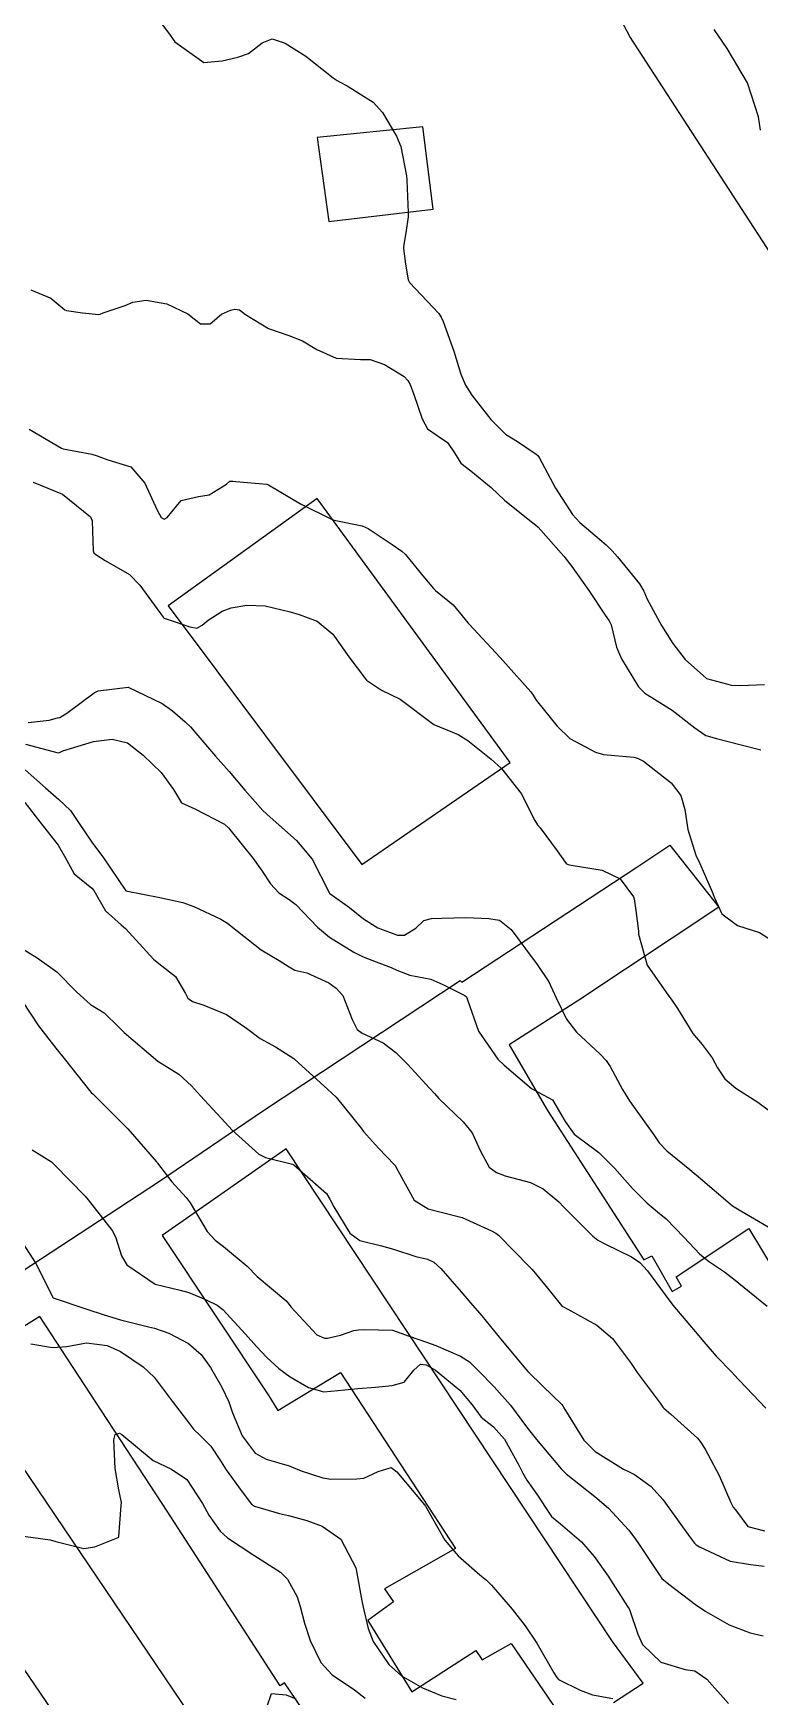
# Model space of a CAD drawing. Header units: metres. Extents: x 292545 to 299085, y 7450245 to 7463078.
# Drawn here: x 298304.8 to 298347.5, y 7451416.5 to 7451514.4 of the extents above; entities that cross this region are included whole.
import ezdxf

# ---------------------------------------------------------------- set-up
doc = ezdxf.new("R2010")
doc.units = ezdxf.units.M
for name, color, linetype in [('Curvas de Nivel 1m', 11, 'Continuous'), ('Curvas de Nivel 5m', 15, 'Continuous'), ('Edificações', 30, 'Continuous'), ('Hidrografia', 140, 'Continuous'), ('Vias Primárias', 230, 'Continuous')]:
    doc.layers.add(name, color=color, linetype=linetype)

msp = doc.modelspace()

# ---------------------------------------------------------------- linework, layer by layer
at = {"layer": 'Curvas de Nivel 1m', "flags": 128}
for points, elevation in [([(298312.179, 7451515.194), (298312.857, 7451514.269), (298313.145, 7451513.867), (298314.835, 7451512.665), (298315.91, 7451512.766), (298316.84, 7451512.972), (298317.471, 7451513.193), (298318.271, 7451513.809), (298318.855, 7451514.05), (298319.633, 7451513.792), (298320.842, 7451513.023), (298322.451, 7451511.756), (298322.673, 7451511.604), (298322.821, 7451511.529), (298323.274, 7451511.29), (298324.809, 7451510.315), (298325.353, 7451509.724), (298326.179, 7451508.319), (298326.419, 7451507.714), (298326.756, 7451505.981), (298326.781, 7451505.738), (298326.783, 7451505.71), (298326.852, 7451503.827), (298326.861, 7451503.708), (298326.865, 7451503.573), (298326.717, 7451502.634), (298326.589, 7451501.826), (298326.587, 7451501.711), (298326.694, 7451500.793), (298326.852, 7451499.875), (298326.945, 7451499.706), (298328.656, 7451497.88), (298328.796, 7451497.679), (298328.912, 7451497.415), (298329.537, 7451495.671), (298329.962, 7451494.324), (298330.236, 7451493.664), (298330.604, 7451493.081), (298331.726, 7451491.649), (298332.574, 7451490.785), (298333.287, 7451490.346), (298334.384, 7451489.613), (298334.474, 7451489.523), (298334.561, 7451489.41), (298335.517, 7451487.6), (298336.52, 7451486.05), (298336.956, 7451485.586), (298338.5, 7451484.267), (298338.846, 7451483.914), (298339.164, 7451483.56), (298340.47, 7451481.979), (298340.723, 7451481.537), (298340.914, 7451481.08), (298341.747, 7451479.527), (298342.432, 7451478.467), (298343.143, 7451477.513), (298344.406, 7451476.4), (298345.878, 7451476.001), (298346.401, 7451475.989), (298347.811, 7451476.047)], 701), ([(298347.584, 7451508.67), (298347.457, 7451509.463), (298346.823, 7451511.47), (298345.609, 7451513.482), (298344.86, 7451514.61)], 701), ([(298304.676, 7451499.275), (298305.85, 7451498.779), (298306.664, 7451498.102), (298306.775, 7451498.059), (298307.706, 7451497.934), (298308.661, 7451497.822), (298308.736, 7451497.845), (298308.917, 7451497.917), (298310.217, 7451498.354), (298310.669, 7451498.543), (298311.455, 7451498.672), (298312.669, 7451498.459), (298313.895, 7451497.858), (298314.654, 7451497.285), (298315.219, 7451497.279), (298315.882, 7451497.838), (298316.414, 7451498.084), (298316.666, 7451498.137), (298316.933, 7451498.093), (298317.284, 7451497.821), (298318.651, 7451497.009), (298319.841, 7451496.592), (298320.64, 7451496.282), (298321.494, 7451495.771), (298322.628, 7451495.253), (298324.059, 7451495.171), (298324.627, 7451495.169), (298325.467, 7451494.879), (298326.618, 7451494.184), (298326.847, 7451493.939), (298326.973, 7451493.705), (298327.195, 7451493.11), (298327.682, 7451491.694), (298327.992, 7451491.103), (298328.573, 7451490.71), (298329.171, 7451490.283), (298329.584, 7451489.675), (298329.965, 7451489.077), (298330.553, 7451488.626), (298331.731, 7451487.648), (298332.532, 7451486.904), (298334.113, 7451485.616), (298334.349, 7451485.45), (298334.51, 7451485.301), (298336.005, 7451483.595), (298336.484, 7451483.003), (298337.489, 7451481.58), (298338.448, 7451480.126), (298338.679, 7451479.8), (298338.788, 7451479.565), (298339.119, 7451478.249), (298339.402, 7451477.555), (298340.398, 7451475.908), (298340.784, 7451475.536), (298342.383, 7451474.543), (298343.707, 7451473.507), (298344.366, 7451473.053), (298344.983, 7451472.871), (298346.359, 7451472.512), (298347.602, 7451472.21)], 702), ([(298304.574, 7451491.082), (298306.474, 7451489.951), (298306.563, 7451489.918), (298308.251, 7451489.615), (298308.559, 7451489.511), (298309.195, 7451489.275), (298310.553, 7451488.87), (298311.377, 7451487.892), (298312.104, 7451486.3), (298312.338, 7451485.882), (298312.512, 7451485.78), (298312.687, 7451485.877), (298313.517, 7451486.876), (298314.532, 7451487.119), (298315.16, 7451487.217), (298316.171, 7451487.834), (298316.367, 7451488.009), (298316.545, 7451488.02), (298316.719, 7451488.002), (298318.543, 7451487.839), (298318.654, 7451487.799), (298320.527, 7451486.688), (298322.39, 7451485.761), (298322.513, 7451485.726), (298324.152, 7451485.378), (298324.508, 7451485.23), (298325.922, 7451484.292), (298326.495, 7451483.893), (298326.699, 7451483.708), (298327.73, 7451482.442), (298328.348, 7451481.691), (298328.462, 7451481.584), (298329.512, 7451480.733), (298330.395, 7451479.661), (298330.415, 7451479.633), (298330.442, 7451479.603), (298332.26, 7451477.642), (298332.42, 7451477.461), (298334.069, 7451475.615), (298334.2, 7451475.422), (298334.388, 7451475.118), (298335.624, 7451473.597), (298336.362, 7451472.867), (298337.865, 7451472.06), (298338.348, 7451471.929), (298340.124, 7451471.765), (298340.346, 7451471.721), (298340.704, 7451471.536), (298342.33, 7451470.256), (298342.887, 7451469.514), (298343.13, 7451468.697), (298343.307, 7451467.51), (298343.779, 7451466.006), (298344.006, 7451465.503), (298344.267, 7451464.93), (298344.702, 7451463.938), (298344.872, 7451463.491), (298345.312, 7451462.553), (298346.229, 7451461.867), (298347.517, 7451461.457), (298348.218, 7451460.997)], 703), ([(298304.803, 7451487.967), (298306.532, 7451487.244), (298308.167, 7451485.925), (298308.277, 7451485.69), (298308.342, 7451483.922), (298308.378, 7451483.808), (298308.491, 7451483.699), (298309.047, 7451483.354), (298310.479, 7451482.528), (298311.072, 7451481.894), (298312.445, 7451480.003), (298312.515, 7451479.951), (298312.748, 7451479.875), (298314.016, 7451479.434), (298314.438, 7451479.366), (298314.74, 7451479.547), (298315.096, 7451479.843), (298315.918, 7451480.365), (298316.45, 7451480.569), (298317.362, 7451480.726), (298318.452, 7451480.685), (298319.916, 7451480.317), (298320.447, 7451480.162), (298321.508, 7451479.769), (298322.435, 7451479.015), (298322.95, 7451478.274), (298323.316, 7451477.747), (298324.401, 7451476.299), (298325.297, 7451475.721), (298326.388, 7451475.185), (298328.373, 7451473.69), (298329.795, 7451473.097), (298330.359, 7451472.75), (298331.736, 7451471.646), (298332.338, 7451471.107), (298333.501, 7451469.628), (298334.307, 7451468.053), (298334.473, 7451467.786), (298334.627, 7451467.615), (298335.618, 7451466.265), (298336.092, 7451465.593), (298336.178, 7451465.498), (298336.272, 7451465.45), (298336.45, 7451465.409), (298338.268, 7451465.117), (298339.327, 7451464.617), (298340.115, 7451463.542), (298340.144, 7451463.434), (298340.245, 7451462.753), (298340.395, 7451461.538), (298340.412, 7451461.356), (298340.921, 7451459.533), (298342.185, 7451457.698), (298342.334, 7451457.518), (298342.703, 7451456.987), (298343.594, 7451455.506), (298344.146, 7451454.856), (298344.731, 7451454.083), (298345.041, 7451453.486), (298345.485, 7451452.838), (298346.121, 7451452.285), (298347.414, 7451451.457), (298348.105, 7451450.945)], 704), ([(298304.359, 7451472.532), (298306.276, 7451472.028), (298306.354, 7451472.044), (298306.547, 7451472.139), (298308.361, 7451472.687), (298309.444, 7451472.827), (298310.36, 7451472.608), (298311.274, 7451471.891), (298312.338, 7451470.859), (298313.058, 7451469.869), (298313.529, 7451469.076), (298314.312, 7451468.728), (298316.055, 7451467.832), (298316.3, 7451467.608), (298317.747, 7451465.815), (298318.266, 7451465.07), (298318.768, 7451464.312), (298319.246, 7451463.795), (298319.853, 7451463.39), (298320.246, 7451463.092), (298321.531, 7451461.767), (298322.224, 7451461.175), (298323.665, 7451460.284), (298324.207, 7451460.02), (298324.981, 7451459.722), (298325.868, 7451459.383), (298326.198, 7451459.23), (298326.963, 7451458.935), (298328.193, 7451458.695), (298328.904, 7451458.393), (298330.184, 7451457.746), (298330.284, 7451457.659), (298330.355, 7451457.483), (298331, 7451455.652), (298332.137, 7451454), (298332.501, 7451453.636), (298334.119, 7451452.276), (298334.539, 7451452.035), (298335.341, 7451451.602), (298336.094, 7451450.329), (298336.625, 7451449.585), (298338.072, 7451448.5), (298339.007, 7451447.561), (298340.045, 7451446.386), (298340.892, 7451445.537), (298341.517, 7451445.017), (298342.024, 7451444.592), (298343.061, 7451443.51), (298344.003, 7451442.521), (298344.584, 7451442.076), (298345.466, 7451441.478), (298345.987, 7451441.059), (298347.963, 7451439.45)], 706), ([(298304.339, 7451471.025), (298305.54, 7451469.958), (298306.316, 7451469.287), (298307.009, 7451468.638), (298307.474, 7451467.932), (298308.285, 7451466.711), (298308.909, 7451465.914), (298310.253, 7451463.9), (298312.249, 7451463.516), (298313.607, 7451463.22), (298314.244, 7451462.982), (298315.837, 7451462.234), (298316.235, 7451461.994), (298316.44, 7451461.828), (298318.212, 7451460.421), (298319.278, 7451459.794), (298319.851, 7451459.437), (298320.198, 7451459.243), (298320.899, 7451459.07), (298322.19, 7451458.483), (298322.618, 7451458.184), (298323.013, 7451457.752), (298323.571, 7451456.336), (298323.852, 7451455.743), (298324.151, 7451455.52), (298325.385, 7451454.961), (298326.14, 7451454.392), (298326.82, 7451453.703), (298328.119, 7451452.293), (298328.398, 7451451.968), (298328.671, 7451451.682), (298330.093, 7451450.316), (298330.627, 7451449.655), (298331.096, 7451448.627), (298331.622, 7451447.644), (298332.06, 7451447.325), (298332.559, 7451447.134), (298334.054, 7451446.735), (298334.806, 7451446.364), (298335.714, 7451445.595), (298336.038, 7451445.269), (298337.721, 7451443.573), (298338.011, 7451443.332), (298338.465, 7451443.109), (298340.001, 7451442.357), (298340.475, 7451442.02), (298340.923, 7451441.536), (298341.972, 7451440.115), (298342.43, 7451439.515), (298343.945, 7451437.718), (298344.047, 7451437.602), (298344.137, 7451437.497), (298344.969, 7451436.52), (298345.923, 7451435.537), (298345.953, 7451435.509), (298345.98, 7451435.479), (298347.893, 7451433.45)], 707), ([(298304.314, 7451469.112), (298305.194, 7451467.961), (298306.282, 7451466.586), (298306.654, 7451465.944), (298307.222, 7451464.895), (298308.254, 7451464.057), (298308.367, 7451463.919), (298309.059, 7451462.736), (298309.974, 7451461.904), (298310.23, 7451461.686), (298311.881, 7451459.883), (298312.2, 7451459.618), (298313.184, 7451458.857), (298313.768, 7451457.856), (298313.908, 7451457.582), (298314.178, 7451457.39), (298314.845, 7451457.175), (298316.171, 7451456.623), (298317.351, 7451455.818), (298318.154, 7451455.211), (298319.061, 7451454.715), (298320.135, 7451454.033), (298320.406, 7451453.777), (298322.118, 7451452.222), (298322.628, 7451451.755), (298324.086, 7451449.936), (298324.234, 7451449.738), (298325.106, 7451448.757), (298326.063, 7451447.767), (298326.107, 7451447.71), (298326.144, 7451447.627), (298327.202, 7451445.698), (298328.035, 7451445.186), (298328.712, 7451445.001), (298330.028, 7451444.671), (298331.767, 7451443.892), (298332.015, 7451443.754), (298332.164, 7451443.638), (298333.995, 7451441.781), (298334.076, 7451441.701), (298334.146, 7451441.618), (298334.978, 7451440.605), (298335.806, 7451439.592), (298335.876, 7451439.505), (298335.961, 7451439.435), (298336.257, 7451439.29), (298337.951, 7451438.344), (298338.865, 7451437.561), (298339.929, 7451436.136), (298340.162, 7451435.783), (298340.331, 7451435.544), (298341.675, 7451433.745), (298341.833, 7451433.521), (298341.858, 7451433.486), (298341.892, 7451433.454), (298342.311, 7451433.094), (298343.875, 7451431.693), (298344.039, 7451431.498), (298344.315, 7451431.047), (298345.143, 7451429.487), (298345.827, 7451427.891), (298345.976, 7451427.63), (298346.102, 7451427.476), (298346.83, 7451426.482), (298347.811, 7451426.232)], 708), ([(298304.21, 7451460.471), (298305.044, 7451459.962), (298306.195, 7451459.131), (298307.38, 7451457.938), (298308.176, 7451457.211), (298308.973, 7451456.72), (298309.828, 7451455.905), (298310.158, 7451455.558), (298312.133, 7451453.88), (298313.372, 7451453.108), (298314.119, 7451452.427), (298314.651, 7451451.845), (298316.09, 7451450.27), (298316.512, 7451449.826), (298318.069, 7451448.406), (298318.463, 7451448.2), (298320.063, 7451447.817), (298320.135, 7451447.779), (298322.046, 7451446.082), (298322.261, 7451445.758), (298322.48, 7451445.312), (298323.433, 7451443.746), (298324.009, 7451443.326), (298325.284, 7451442.999), (298326.004, 7451442.813), (298327.308, 7451442.389), (298327.998, 7451442.214), (298328.367, 7451442.055), (298328.778, 7451441.678), (298329.973, 7451440.307), (298330.529, 7451439.662), (298331.183, 7451438.879), (298331.946, 7451437.952), (298332.204, 7451437.637), (298333.656, 7451435.893), (298333.888, 7451435.62), (298333.922, 7451435.588), (298334.774, 7451434.743), (298335.894, 7451433.661), (298335.949, 7451433.589), (298336.018, 7451433.463), (298337.187, 7451431.577), (298337.863, 7451430.893), (298339.53, 7451429.871), (298339.845, 7451429.712), (298340.17, 7451429.545), (298341.151, 7451428.845), (298341.828, 7451428.077), (298342.24, 7451427.516), (298343.344, 7451425.968), (298343.702, 7451425.501), (298343.802, 7451425.413), (298343.998, 7451425.3), (298345.788, 7451424.454), (298346.999, 7451424.247), (298347.784, 7451424.16)], 709), ([(298304.755, 7451448.649), (298305.879, 7451447.952), (298306.061, 7451447.784), (298307.856, 7451445.932), (298308.04, 7451445.716), (298309.443, 7451443.909), (298309.642, 7451443.538), (298309.998, 7451442.41), (298310.306, 7451441.897), (298311.976, 7451440.744), (298313.442, 7451440.394), (298313.969, 7451440.269), (298314.943, 7451439.845), (298315.634, 7451439.509), (298315.957, 7451439.263), (298317.292, 7451437.817), (298317.936, 7451437.084), (298318.554, 7451436.426), (298319.246, 7451435.79), (298319.916, 7451435.294), (298321.005, 7451434.67), (298321.903, 7451434.417), (298323.124, 7451434.528), (298323.906, 7451434.616), (298324.938, 7451434.694), (298325.909, 7451434.783), (298326.628, 7451434.987), (298327.199, 7451435.697), (298327.583, 7451436.037), (298327.926, 7451435.996), (298328.465, 7451435.685), (298329.905, 7451434.505), (298330.623, 7451433.659), (298331.157, 7451432.922), (298331.88, 7451432.351), (298332.53, 7451431.633), (298333.37, 7451430.105), (298333.602, 7451429.622), (298333.839, 7451429.206), (298334.497, 7451428.277), (298334.931, 7451427.603), (298335.296, 7451427.076), (298335.814, 7451426.652), (298337.056, 7451425.577), (298337.79, 7451424.715), (298338.612, 7451423.562), (298339.755, 7451421.785), (298339.849, 7451421.643), (298339.897, 7451421.548), (298340.357, 7451420.158), (298340.634, 7451419.536), (298341.718, 7451418.5), (298343.143, 7451418.074), (298343.708, 7451417.994), (298344.415, 7451417.493), (298345.689, 7451416.068)], 711), ([(298304.008, 7451443.462), (298304.956, 7451441.96), (298305.973, 7451439.95), (298307.963, 7451439.287), (298308.975, 7451438.937), (298309.95, 7451438.645), (298311.59, 7451438.24), (298311.946, 7451438.153), (298312.778, 7451437.872), (298313.937, 7451437.262), (298314.688, 7451436.607), (298315.23, 7451435.84), (298315.906, 7451434.697), (298316.313, 7451433.826), (298316.537, 7451433.173), (298317.104, 7451431.818), (298317.863, 7451430.812), (298318.517, 7451430.458), (298319.856, 7451430.052), (298320.572, 7451429.773), (298321.847, 7451429.353), (298322.32, 7451429.281), (298323.846, 7451429.298), (298324.247, 7451429.334), (298325.102, 7451429.721), (298325.855, 7451429.951), (298326.201, 7451429.706), (298327.824, 7451427.76), (298327.878, 7451427.689), (298327.959, 7451427.552), (298329.011, 7451425.678), (298329.789, 7451424.757), (298331.081, 7451423.65), (298331.458, 7451423.333), (298331.767, 7451423.032), (298332.973, 7451421.628), (298333.743, 7451420.638), (298334.43, 7451419.613), (298335.425, 7451417.884), (298335.592, 7451417.601), (298335.702, 7451417.488), (298336.965, 7451416.85), (298337.693, 7451416.582), (298338.892, 7451416.357)], 712), ([(298304.662, 7451437.236), (298305.934, 7451437.029), (298306.794, 7451437.081), (298307.937, 7451437.299), (298309.157, 7451437.133), (298309.932, 7451436.785), (298311.279, 7451435.886), (298311.914, 7451435.271), (298312.989, 7451433.869), (298313.881, 7451432.681), (298314.242, 7451432.22), (298314.618, 7451431.849), (298315.244, 7451431.216), (298315.858, 7451430.303), (298316.151, 7451429.827), (298317.037, 7451428.615), (298317.653, 7451427.812), (298317.822, 7451427.691), (298319.291, 7451427.261), (298319.816, 7451427.126), (298320.89, 7451426.85), (298321.81, 7451426.517), (298322.905, 7451425.749), (298323.778, 7451424.051), (298323.847, 7451423.739), (298324.14, 7451422.117), (298324.221, 7451421.733), (298324.502, 7451420.49), (298324.8, 7451419.724), (298325.713, 7451418.373), (298326.464, 7451417.702), (298327.696, 7451416.997), (298328.84, 7451416.53), (298329.689, 7451416.314)], 713), ([(298303.803, 7451425.98), (298305.799, 7451425.701), (298306.13, 7451425.614), (298307.792, 7451425.19), (298308.426, 7451425.288), (298309.802, 7451425.834), (298309.834, 7451425.868), (298309.84, 7451425.9), (298309.987, 7451427.732), (298310.008, 7451427.898), (298309.834, 7451428.638), (298309.618, 7451429.904), (298309.55, 7451431.585), (298309.625, 7451431.904), (298309.874, 7451431.981), (298310.02, 7451431.899), (298311.858, 7451430.372), (298312.933, 7451429.869), (298313.844, 7451429.246), (298314.758, 7451427.846), (298315.134, 7451427.158), (298315.807, 7451426.22), (298316.236, 7451425.826), (298317.788, 7451424.81), (298319.349, 7451423.794), (298319.769, 7451423.387), (298320.325, 7451422.348), (298320.515, 7451421.779), (298320.763, 7451420.795), (298321.096, 7451419.77), (298321.714, 7451418.486), (298322.396, 7451417.753), (298323.694, 7451416.872), (298324.334, 7451416.375)], 714)]:
    msp.add_lwpolyline(points, dxfattribs=dict(at, elevation=elevation))
at = {"layer": 'Curvas de Nivel 5m', "flags": 128}
for points, elevation in [([(298304.52, 7451473.82), (298305.744, 7451473.956), (298306.244, 7451474.082), (298306.374, 7451474.097), (298306.785, 7451474.352), (298308.389, 7451475.564), (298308.636, 7451475.672), (298310.393, 7451475.9), (298312.383, 7451474.922), (298313.001, 7451474.492), (298313.749, 7451473.859), (298314.065, 7451473.55), (298314.366, 7451473.192), (298315.52, 7451471.838), (298316.339, 7451470.93), (298317.246, 7451469.821), (298318.311, 7451468.632), (298318.748, 7451468.244), (298319.247, 7451467.796), (298320.289, 7451466.863), (298321.217, 7451465.771), (298322.216, 7451463.798), (298322.232, 7451463.76), (298322.253, 7451463.739), (298323.415, 7451462.913), (298324.238, 7451462.264), (298325.082, 7451461.722), (298326.227, 7451461.286), (298326.643, 7451461.29), (298327.317, 7451461.699), (298327.779, 7451462.153), (298328.239, 7451462.269), (298328.847, 7451462.289), (298330.24, 7451462.332), (298331.611, 7451462.274), (298332.238, 7451462.171), (298332.913, 7451461.633), (298334.207, 7451459.884), (298334.413, 7451459.617), (298335.131, 7451458.544), (298335.557, 7451457.599), (298336.164, 7451456.343), (298336.75, 7451455.584), (298338.14, 7451454.285), (298338.495, 7451453.923), (298338.73, 7451453.564), (298339.458, 7451452.218), (298339.867, 7451451.552), (298340.108, 7451451.211), (298341.298, 7451449.532), (298341.625, 7451449.074), (298342.074, 7451448.604), (298343.414, 7451447.506), (298344.055, 7451446.966), (298345.786, 7451445.474), (298345.926, 7451445.366), (298346.031, 7451445.298), (298346.43, 7451445.065), (298348.02, 7451444.134)], 705), ([(298304.177, 7451457.393), (298305.124, 7451455.96), (298306.143, 7451454.647), (298306.716, 7451453.944), (298308.115, 7451452.153), (298308.221, 7451452.036), (298308.341, 7451451.927), (298310.087, 7451450.196), (298310.363, 7451449.897), (298312.064, 7451447.951), (298312.097, 7451447.913), (298312.122, 7451447.879), (298312.969, 7451446.783), (298313.807, 7451445.854), (298314.038, 7451445.537), (298315.046, 7451443.845), (298315.507, 7451443.336), (298316.004, 7451442.976), (298317.385, 7451441.816), (298317.984, 7451441.2), (298319.67, 7451439.784), (298319.808, 7451439.629), (298319.959, 7451439.418), (298321.484, 7451437.765), (298321.941, 7451437.581), (298322.123, 7451437.576), (298322.886, 7451437.751), (298323.668, 7451438.02), (298323.946, 7451438.064), (298324.296, 7451438.085), (298325.946, 7451438.052), (298326.915, 7451437.7), (298327.939, 7451437.338), (298328.489, 7451437.132), (298329.931, 7451436.505), (298330.457, 7451436.19), (298330.99, 7451435.654), (298331.909, 7451434.704), (298332.872, 7451433.63), (298333.879, 7451432.274), (298334.163, 7451431.903), (298334.396, 7451431.612), (298335.847, 7451429.882), (298336.147, 7451429.587), (298337.83, 7451428.245), (298338.649, 7451427.562), (298339.81, 7451426.295), (298340.132, 7451425.871), (298340.364, 7451425.542), (298341.58, 7451423.719), (298341.708, 7451423.521), (298341.736, 7451423.484), (298341.772, 7451423.437), (298342.187, 7451423.097), (298343.757, 7451421.899), (298344.368, 7451421.494), (298345.741, 7451420.698), (298346.968, 7451420.228), (298347.732, 7451420.054)], 710), ([(298318.528, 7451415.802), (298318.83, 7451416.66), (298319.691, 7451416.571), (298320.253, 7451416.346)], 715)]:
    msp.add_lwpolyline(points, dxfattribs=dict(at, elevation=elevation))
at = {"layer": 'Edificações'}
for points in [[(298328.32, 7451504.017), (298327.717, 7451508.875), (298321.515, 7451508.251), (298322.184, 7451503.3)], [(298332.865, 7451471.466), (298321.515, 7451486.99), (298312.742, 7451480.682), (298324.127, 7451465.445)]]:
    msp.add_lwpolyline(points, close=True, dxfattribs=at)
for points in [[(298301.173, 7451439.575), (298312.168, 7451446.777), (298318.353, 7451450.97), (298329.909, 7451458.624), (298330.016, 7451458.521), (298340.298, 7451465.295), (298342.254, 7451466.59), (298345.132, 7451462.947), (298336.899, 7451457.46), (298332.791, 7451454.831), (298335.048, 7451450.978), (298340.719, 7451442.188), (298341.181, 7451442.428), (298342.385, 7451440.321), (298342.94, 7451440.635), (298342.625, 7451441.19), (298346.884, 7451444.037), (298352.515, 7451434.685)], [(298338.942, 7451416.12), (298340.673, 7451417.272), (298338.872, 7451419.722), (298319.691, 7451448.714), (298312.382, 7451443.613), (298318.673, 7451434.188), (298319.195, 7451433.31), (298322.875, 7451435.559), (298329.633, 7451425.202), (298325.458, 7451422.825), (298325.986, 7451422.057), (298324.479, 7451420.946), (298327.07, 7451416.762), (298330.844, 7451419.19), (298331.202, 7451418.648), (298332.907, 7451419.61), (298335.921, 7451415.212)], [(298322.324, 7451413.247), (298319.576, 7451417.284), (298319.323, 7451417.112), (298312.694, 7451427.382), (298312.064, 7451428.359), (298308.83, 7451433.298), (298305.197, 7451438.839), (298302.574, 7451437.225)]]:
    msp.add_lwpolyline(points, dxfattribs=at)
at = {"layer": 'Hidrografia'}
msp.add_lwpolyline([(298415.224, 7451386.383), (298413.271, 7451389.145), (298409.767, 7451395.349), (298407.733, 7451399.534), (298402.522, 7451410.155), (298390.71, 7451420.922), (298386.741, 7451427.096), (298380.967, 7451434.085), (298367.011, 7451446.535), (298370.318, 7451451.118), (298385.359, 7451448.276), (298390.168, 7451449.223), (298389.965, 7451452.471), (298387.865, 7451456.396), (298378.109, 7451466.072), (298371.115, 7451472.942), (298363.52, 7451481.34), (298358.439, 7451485.603), (298339.898, 7451514.191), (298333.145, 7451526.919)], dxfattribs=at)
at = {"layer": 'Vias Primárias'}
msp.add_lwpolyline([(298396.1, 7451294.974), (298377.165, 7451321.461), (298365.491, 7451339.516), (298356.028, 7451353.221), (298347.157, 7451366.496), (298335.135, 7451382.914), (298329.302, 7451392.327), (298322.433, 7451402.738), (298314.528, 7451414.685), (298304.116, 7451430.105), (298296.206, 7451442.129), (298284.064, 7451460.532), (298275.756, 7451472.723), (298267.955, 7451484.266), (298255.904, 7451502.4), (298247.993, 7451513.834), (298234.293, 7451534.945)], dxfattribs=at)
at = {"layer": 'Vias Primárias', "elevation": 731.923}
msp.add_lwpolyline([(298236.963, 7451353.731), (298260.012, 7451363.204), (298289.843, 7451376.302), (298312.446, 7451385.979), (298318.644, 7451388.718, 0.302384), (298320.118, 7451394.483), (298313.069, 7451405.095), (298305.562, 7451416.196), (298293.148, 7451434.449), (298288.031, 7451442.197, 0.190279), (298283.294, 7451443.116), (298270.105, 7451435.217), (298256.098, 7451426.906), (298247.214, 7451421.134), (298236.598, 7451413.879), (298224.327, 7451406.158), (298208.2, 7451395.907)], format="xyb", dxfattribs=at)

doc.saveas('drawing.dxf')
